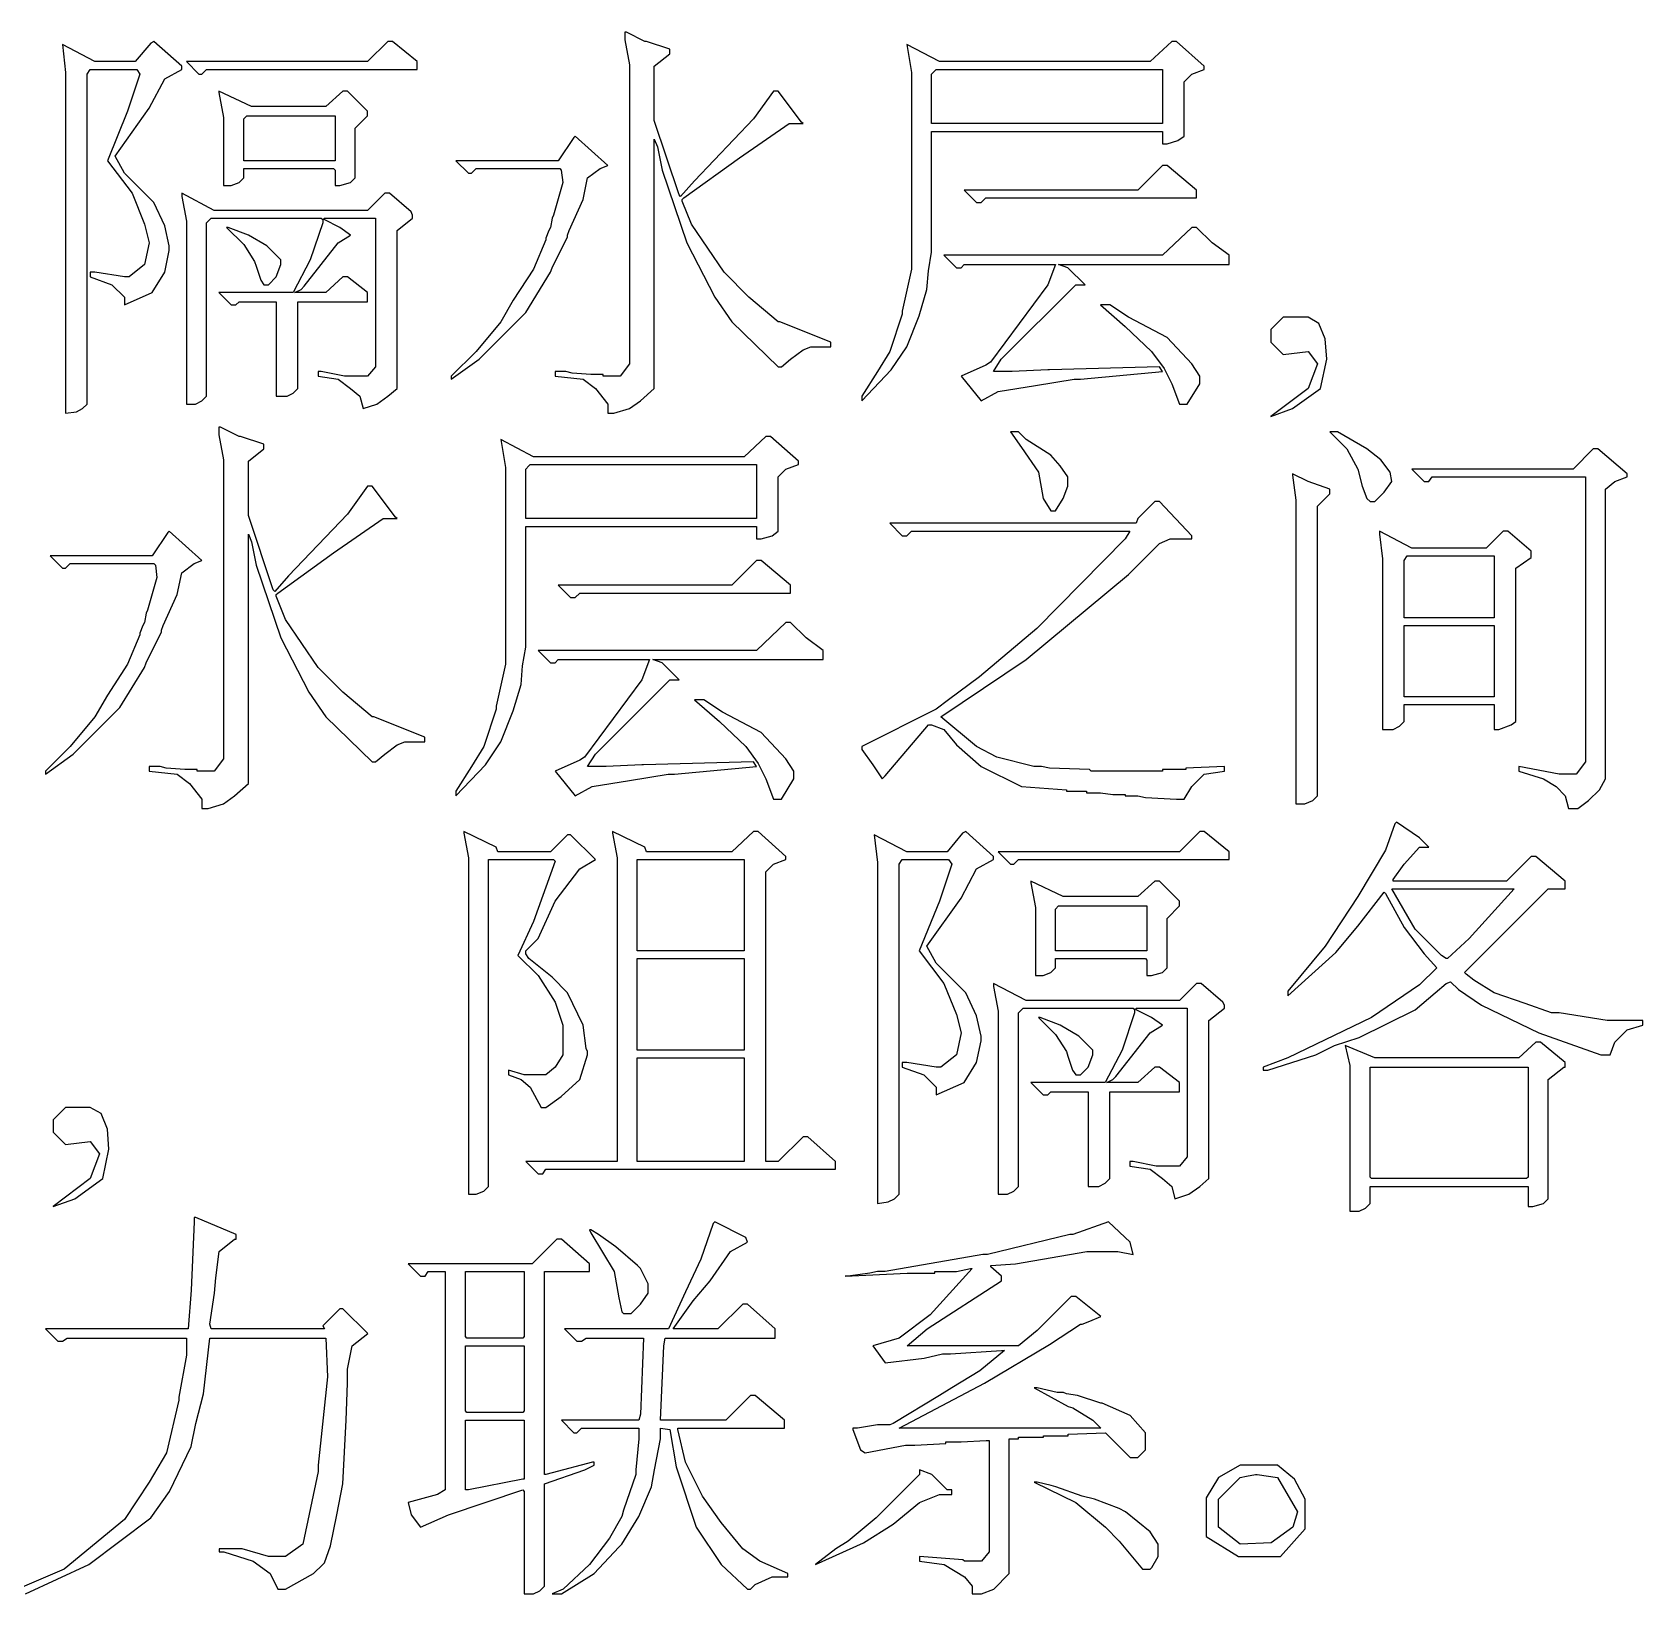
# Model space of a CAD drawing. Extents: x 94 to 452, y -72 to 1042.
# Drawn here: x 411.33 to 425.6, y 529.55 to 543.38 of the extents above; entities that cross this region are included whole.
import ezdxf

# ---------------------------------------------------------------- set-up
doc = ezdxf.new("R2010")
doc.units = 0
doc.header["$MEASUREMENT"] = 0
doc.layers.add('TREE_LAYER', color=7, linetype='Continuous')

msp = doc.modelspace()

# ---------------------------------------------------------------- linework, layer by layer
at = {"layer": 'TREE_LAYER', "elevation": 1017}
for points in [[(412.406959, 543.299378), (412.379508, 543.285653), (412.242253, 543.120947), (411.88539, 543.120947), (411.597155, 543.271927), (411.624606, 543.024868), (411.624606, 540.00526), (411.720684, 540.018986), (411.775586, 540.046437), (411.816763, 540.087613), (411.816763, 543.011143), (411.844214, 543.052319), (412.255978, 543.052319), (412.283429, 543.011143), (412.173625, 542.681731), (411.995194, 542.242515), (412.214802, 541.95428), (412.324606, 541.67977), (412.365782, 541.515064), (412.324606, 541.322907), (412.187351, 541.213104), (412.146174, 541.213104), (411.88539, 541.25428), (411.844214, 541.25428), (411.844214, 541.213104), (412.03637, 541.144476), (412.146174, 541.034672), (412.146174, 540.966045), (412.146174, 540.966045), (412.393233, 541.075849), (412.503037, 541.25428), (412.544214, 541.446437), (412.544214, 541.487613), (412.503037, 541.666045), (412.406959, 541.871927), (412.146174, 542.132711), (412.063821, 542.283692), (412.365782, 542.709182), (412.503037, 542.969966), (412.654018, 543.052319), (412.654018, 543.07977), (412.406959, 543.299378), (412.406959, 543.299378)], [(414.520684, 543.299378), (414.479508, 543.299378), (414.301076, 543.120947), (412.695194, 543.120947), (412.804998, 543.011143), (412.832449, 543.011143), (412.873625, 543.052319), (414.740292, 543.052319), (414.740292, 543.120947), (414.520684, 543.299378), (414.520684, 543.299378)], [(416.592888, 543.381731), (416.579163, 543.381731), (416.579163, 543.313104), (416.620339, 543.093496), (416.620339, 540.444476), (416.537986, 540.334672), (416.387006, 540.334672), (416.387006, 540.348398), (416.277202, 540.348398), (416.277202, 540.348398), (416.112496, 540.362123), (416.057594, 540.375849), (415.961516, 540.375849), (415.961516, 540.334672), (416.208574, 540.307221), (416.318378, 540.224868), (416.428182, 540.087613), (416.428182, 540.087613), (416.428182, 540.00526), (416.483084, 540.00526), (416.620339, 540.046437), (416.716418, 540.115064), (416.839947, 540.224868), (416.839947, 542.434672), (416.839947, 542.434672), (416.867398, 542.366045), (416.908574, 542.160162), (417.128182, 541.515064), (417.375241, 541.034672), (417.526221, 540.815064), (417.937986, 540.417025), (417.965437, 540.417025), (418.04779, 540.485653), (418.157594, 540.568006), (418.226221, 540.595457), (418.404653, 540.595457), (418.404653, 540.636633), (418.404653, 540.636633), (417.951712, 540.815064), (417.937986, 540.815064), (417.677202, 541.034672), (417.457594, 541.25428), (417.169359, 541.67977), (417.087006, 541.885653), (417.087006, 541.899378), (417.100731, 541.913104), (417.594849, 542.269966), (418.034065, 542.571927), (418.04779, 542.571927), (418.157594, 542.571927), (418.143869, 542.585653), (417.937986, 542.860162), (417.937986, 542.860162), (417.89681, 542.860162), (417.718378, 542.613104), (417.19681, 542.064084), (417.07328, 541.926829), (417.059555, 541.940555), (416.839947, 542.599378), (416.839947, 543.07977), (416.977202, 543.189574), (416.977202, 543.189574), (416.977202, 543.230751), (416.77132, 543.299378), (416.757594, 543.299378), (416.592888, 543.381731), (416.592888, 543.381731)], [(421.465092, 543.299378), (421.423916, 543.299378), (421.231759, 543.120947), (419.365092, 543.120947), (419.076857, 543.271927), (419.118033, 543.024868), (419.118033, 541.281731), (419.03568, 540.911143), (419.03568, 540.883692), (418.925876, 540.55428), (418.816073, 540.375849), (418.678818, 540.156241), (418.678818, 540.115064), (418.939602, 540.389574), (419.076857, 540.595457), (419.186661, 540.869966), (419.255288, 541.1033), (419.269014, 541.268006), (419.296465, 541.432711), (419.296465, 542.489574), (419.296465, 542.5033), (421.341563, 542.5033), (421.341563, 542.489574), (421.341563, 542.393496), (421.382739, 542.393496), (421.478818, 542.420947), (421.53372, 542.462123), (421.53372, 542.942515), (421.602347, 543.011143), (421.712151, 543.052319), (421.712151, 543.07977), (421.465092, 543.299378), (421.465092, 543.299378)], [(419.323916, 543.038594), (419.337641, 543.052319), (421.341563, 543.052319), (421.341563, 543.038594), (421.341563, 542.571927), (421.341563, 542.571927), (419.296465, 542.571927), (419.296465, 542.571927), (419.296465, 543.011143), (419.323916, 543.038594), (419.323916, 543.038594)], [(412.983429, 542.860162), (412.983429, 542.860162), (412.983429, 542.846437), (413.024606, 542.626829), (413.024606, 542.022907), (413.093233, 542.022907), (413.161861, 542.050358), (413.203037, 542.091535), (413.203037, 542.173888), (413.999116, 542.173888), (414.012841, 542.160162), (414.012841, 542.022907), (414.054018, 542.022907), (414.150096, 542.050358), (414.191272, 542.091535), (414.191272, 542.530751), (414.301076, 542.640555), (414.301076, 542.681731), (414.122645, 542.860162), (414.081468, 542.860162), (413.930488, 542.722907), (413.271665, 542.722907), (412.983429, 542.860162), (412.983429, 542.860162)], [(413.230488, 542.640555), (413.244214, 542.640555), (413.999116, 542.640555), (414.012841, 542.640555), (414.012841, 542.242515), (413.999116, 542.242515), (413.203037, 542.242515), (413.203037, 542.242515), (413.203037, 542.613104), (413.230488, 542.640555), (413.230488, 542.640555)], [(416.139947, 542.462123), (416.126221, 542.448398), (415.988967, 542.242515), (415.083084, 542.242515), (415.192888, 542.132711), (415.220339, 542.132711), (415.261516, 542.173888), (416.002692, 542.173888), (416.016418, 542.160162), (416.030143, 542.050358), (415.94779, 541.762123), (415.934065, 541.734672), (415.920339, 541.652319), (415.906614, 541.624868), (415.879163, 541.556241), (415.879163, 541.542515), (415.769359, 541.281731), (415.590927, 541.007221), (415.481123, 540.815064), (415.261516, 540.55428), (415.041908, 540.334672), (415.041908, 540.307221), (415.288967, 540.485653), (415.700731, 540.897417), (415.920339, 541.25428), (415.934065, 541.295457), (416.07132, 541.569966), (416.07132, 541.583692), (416.085045, 541.624868), (416.208574, 541.899378), (416.249751, 542.091535), (416.359555, 542.173888), (416.428182, 542.201339), (416.139947, 542.462123), (416.139947, 542.462123)], [(421.382739, 542.201339), (421.341563, 542.201339), (421.121955, 541.981731), (419.5847, 541.981731), (419.694504, 541.871927), (419.73568, 541.871927), (419.776857, 541.913104), (421.643523, 541.913104), (421.643523, 541.981731), (421.382739, 542.201339), (421.382739, 542.201339)], [(412.654018, 541.95428), (412.654018, 541.95428), (412.654018, 541.926829), (412.695194, 541.707221), (412.695194, 540.087613), (412.777547, 540.087613), (412.832449, 540.115064), (412.873625, 540.156241), (412.873625, 541.693496), (412.914802, 541.734672), (413.889312, 541.734672), (413.903037, 541.720947), (413.903037, 541.693496), (413.793233, 541.364084), (413.642253, 541.075849), (412.983429, 541.075849), (413.093233, 540.966045), (413.13441, 540.966045), (413.161861, 540.993496), (413.491272, 540.993496), (413.491272, 540.993496), (413.491272, 540.156241), (413.587351, 540.156241), (413.642253, 540.183692), (413.683429, 540.224868), (413.683429, 540.993496), (413.683429, 540.993496), (414.301076, 540.993496), (414.301076, 541.075849), (414.122645, 541.213104), (414.081468, 541.213104), (413.930488, 541.075849), (413.655978, 541.075849), (413.655978, 541.075849), (413.71088, 541.1033), (413.738331, 541.130751), (414.040292, 541.515064), (414.150096, 541.583692), (414.054018, 541.652319), (413.916763, 541.720947), (413.916763, 541.734672), (414.369704, 541.734672), (414.369704, 541.720947), (414.369704, 540.417025), (414.301076, 540.334672), (414.095194, 540.334672), (413.889312, 540.375849), (413.861861, 540.375849), (413.861861, 540.334672), (414.040292, 540.307221), (414.150096, 540.224868), (414.232449, 540.156241), (414.2599, 540.046437), (414.383429, 540.087613), (414.479508, 540.156241), (414.561861, 540.224868), (414.561861, 541.624868), (414.699116, 541.734672), (414.699116, 541.762123), (414.68539, 541.789574), (414.493233, 541.95428), (414.452057, 541.95428), (414.301076, 541.8033), (412.942253, 541.8033), (412.654018, 541.95428), (412.654018, 541.95428)], [(413.065782, 541.652319), (413.052057, 541.652319), (413.203037, 541.501339), (413.299116, 541.350358), (413.312841, 541.309182), (413.354018, 541.185653), (413.381468, 541.144476), (413.422645, 541.144476), (413.491272, 541.213104), (413.532449, 541.322907), (413.532449, 541.364084), (413.408919, 541.487613), (413.244214, 541.583692), (413.065782, 541.652319), (413.065782, 541.652319)], [(421.643523, 541.652319), (421.602347, 541.652319), (421.341563, 541.40526), (419.406269, 541.40526), (419.516073, 541.295457), (419.557249, 541.295457), (419.5847, 541.322907), (420.394504, 541.322907), (420.394504, 541.322907), (420.325876, 541.144476), (419.818033, 540.458202), (419.776857, 540.430751), (419.557249, 540.334672), (419.73568, 540.115064), (419.886661, 540.197417), (420.216073, 540.252319), (420.55921, 540.307221), (420.614112, 540.307221), (421.341563, 540.375849), (421.314112, 540.417025), (420.339602, 540.389574), (420.325876, 540.389574), (420.01019, 540.375849), (420.01019, 540.375849), (419.85921, 540.375849), (419.845484, 540.375849), (419.914112, 540.485653), (420.572935, 541.144476), (420.655288, 541.144476), (420.504308, 541.295457), (420.421955, 541.322907), (420.421955, 541.322907), (420.421955, 541.322907), (421.931759, 541.322907), (421.931759, 541.40526), (421.780778, 541.515064), (421.643523, 541.652319), (421.643523, 541.652319)], [(420.874896, 540.966045), (420.792543, 540.966045), (421.012151, 540.773888), (421.245484, 540.55428), (421.355288, 540.4033), (421.423916, 540.266045), (421.492543, 540.087613), (421.561171, 540.087613), (421.670974, 540.266045), (421.670974, 540.334672), (421.602347, 540.444476), (421.382739, 540.677809), (421.039602, 540.856241), (420.874896, 540.966045), (420.874896, 540.966045)], [(422.631414, 540.856241), (422.411806, 540.856241), (422.302002, 540.746437), (422.302002, 540.636633), (422.411806, 540.526829), (422.631414, 540.55428), (422.713767, 540.444476), (422.631414, 540.224868), (422.302002, 539.977809), (422.494159, 540.046437), (422.741218, 540.224868), (422.79612, 540.485653), (422.782394, 540.664084), (422.727492, 540.801339), (422.631414, 540.856241), (422.631414, 540.856241)], [(412.997155, 539.881731), (412.983429, 539.881731), (412.983429, 539.813104), (413.024606, 539.593496), (413.024606, 536.944476), (412.942253, 536.834672), (412.791272, 536.834672), (412.791272, 536.848398), (412.681468, 536.848398), (412.681468, 536.848398), (412.516763, 536.862123), (412.461861, 536.875849), (412.365782, 536.875849), (412.365782, 536.834672), (412.612841, 536.807221), (412.722645, 536.724868), (412.832449, 536.587613), (412.832449, 536.587613), (412.832449, 536.50526), (412.887351, 536.50526), (413.024606, 536.546437), (413.120684, 536.615064), (413.244214, 536.724868), (413.244214, 538.934672), (413.244214, 538.934672), (413.271665, 538.866045), (413.312841, 538.660162), (413.532449, 538.015064), (413.779508, 537.534672), (413.930488, 537.315064), (414.342253, 536.917025), (414.369704, 536.917025), (414.452057, 536.985653), (414.561861, 537.068006), (414.630488, 537.095457), (414.808919, 537.095457), (414.808919, 537.136633), (414.808919, 537.136633), (414.355978, 537.315064), (414.342253, 537.315064), (414.081468, 537.534672), (413.861861, 537.75428), (413.573625, 538.17977), (413.491272, 538.385653), (413.491272, 538.399378), (413.504998, 538.413104), (413.999116, 538.769966), (414.438331, 539.071927), (414.452057, 539.071927), (414.561861, 539.071927), (414.548135, 539.085653), (414.342253, 539.360162), (414.342253, 539.360162), (414.301076, 539.360162), (414.122645, 539.113104), (413.601076, 538.564084), (413.477547, 538.426829), (413.463821, 538.440555), (413.244214, 539.099378), (413.244214, 539.57977), (413.381468, 539.689574), (413.381468, 539.689574), (413.381468, 539.730751), (413.175586, 539.799378), (413.161861, 539.799378), (412.997155, 539.881731), (412.997155, 539.881731)], [(417.869359, 539.799378), (417.828182, 539.799378), (417.636025, 539.620947), (415.769359, 539.620947), (415.481123, 539.771927), (415.5223, 539.524868), (415.5223, 537.781731), (415.439947, 537.411143), (415.439947, 537.383692), (415.330143, 537.05428), (415.220339, 536.875849), (415.083084, 536.656241), (415.083084, 536.615064), (415.343869, 536.889574), (415.481123, 537.095457), (415.590927, 537.369966), (415.659555, 537.6033), (415.67328, 537.768006), (415.700731, 537.932711), (415.700731, 538.989574), (415.700731, 539.0033), (417.745829, 539.0033), (417.745829, 538.989574), (417.745829, 538.893496), (417.787006, 538.893496), (417.883084, 538.920947), (417.937986, 538.962123), (417.937986, 539.442515), (418.006614, 539.511143), (418.116418, 539.552319), (418.116418, 539.57977), (417.869359, 539.799378), (417.869359, 539.799378)], [(420.065092, 539.840555), (419.996465, 539.840555), (420.092543, 539.7033), (420.243523, 539.483692), (420.2847, 539.250358), (420.353327, 539.140555), (420.394504, 539.140555), (420.463131, 539.250358), (420.504308, 539.360162), (420.504308, 539.442515), (420.43568, 539.538594), (420.353327, 539.634672), (420.13372, 539.771927), (420.065092, 539.840555), (420.065092, 539.840555)], [(422.892198, 539.840555), (422.823571, 539.840555), (422.974551, 539.689574), (423.070629, 539.511143), (423.111806, 539.360162), (423.152982, 539.250358), (423.180433, 539.222907), (423.22161, 539.222907), (423.303963, 539.30526), (423.37259, 539.401339), (423.358865, 539.483692), (423.276512, 539.593496), (423.152982, 539.689574), (422.892198, 539.840555), (422.892198, 539.840555)], [(425.19808, 539.689574), (425.156904, 539.689574), (424.978473, 539.511143), (423.551022, 539.511143), (423.660826, 539.401339), (423.702002, 539.401339), (423.729453, 539.442515), (425.088276, 539.442515), (425.088276, 539.42879), (425.088276, 536.917025), (425.005924, 536.807221), (424.854943, 536.807221), (424.49808, 536.875849), (424.49808, 536.834672), (424.717688, 536.766045), (424.827492, 536.697417), (424.909845, 536.615064), (424.937296, 536.50526), (425.019649, 536.50526), (425.115727, 536.573888), (425.211806, 536.669966), (425.266708, 536.766045), (425.266708, 539.332711), (425.349061, 539.401339), (425.458865, 539.442515), (425.458865, 539.469966), (425.19808, 539.689574), (425.19808, 539.689574)], [(415.728182, 539.538594), (415.741908, 539.552319), (417.745829, 539.552319), (417.745829, 539.538594), (417.745829, 539.071927), (417.745829, 539.071927), (415.700731, 539.071927), (415.700731, 539.071927), (415.700731, 539.511143), (415.728182, 539.538594), (415.728182, 539.538594)], [(422.494159, 539.469966), (422.494159, 539.469966), (422.494159, 539.456241), (422.52161, 539.236633), (422.52161, 536.546437), (422.603963, 536.546437), (422.67259, 536.573888), (422.713767, 536.615064), (422.713767, 539.181731), (422.823571, 539.291535), (422.823571, 539.332711), (422.631414, 539.401339), (422.494159, 539.469966), (422.494159, 539.469966)], [(421.314112, 539.222907), (421.272935, 539.222907), (421.121955, 539.071927), (421.108229, 539.030751), (418.925876, 539.030751), (419.03568, 538.920947), (419.076857, 538.920947), (419.118033, 538.962123), (421.053327, 538.962123), (421.053327, 538.962123), (421.012151, 538.893496), (420.229798, 538.097417), (419.721955, 537.671927), (419.447445, 537.466045), (419.337641, 537.383692), (418.678818, 537.05428), (418.678818, 537.026829), (418.774896, 536.889574), (418.857249, 536.766045), (418.857249, 536.766045), (418.8847, 536.793496), (419.269014, 537.246437), (419.296465, 537.246437), (419.406269, 537.20526), (419.516073, 537.068006), (419.73568, 536.875849), (420.092543, 536.697417), (420.490582, 536.669966), (420.490582, 536.656241), (420.545484, 536.656241), (420.545484, 536.656241), (420.600386, 536.656241), (420.614112, 536.656241), (420.669014, 536.656241), (420.669014, 536.642515), (420.723916, 536.642515), (420.723916, 536.642515), (420.778818, 536.642515), (420.792543, 536.642515), (420.902347, 536.62879), (420.902347, 536.62879), (421.012151, 536.62879), (421.012151, 536.615064), (421.121955, 536.615064), (421.190582, 536.601339), (421.465092, 536.587613), (421.478818, 536.587613), (421.53372, 536.587613), (421.602347, 536.697417), (421.712151, 536.807221), (421.890582, 536.834672), (421.890582, 536.875849), (421.547445, 536.862123), (421.547445, 536.848398), (421.41019, 536.848398), (421.41019, 536.848398), (421.341563, 536.848398), (421.341563, 536.834672), (420.71019, 536.834672), (420.696465, 536.848398), (420.339602, 536.862123), (420.270974, 536.875849), (420.202347, 536.875849), (419.872935, 536.958202), (419.694504, 537.05428), (419.378818, 537.315064), (420.13372, 537.822907), (421.039602, 538.577809), (421.314112, 538.852319), (421.41019, 538.893496), (421.602347, 538.893496), (421.602347, 538.920947), (421.314112, 539.222907), (421.314112, 539.222907)], [(412.544214, 538.962123), (412.530488, 538.948398), (412.393233, 538.742515), (411.487351, 538.742515), (411.597155, 538.632711), (411.624606, 538.632711), (411.665782, 538.673888), (412.406959, 538.673888), (412.420684, 538.660162), (412.43441, 538.550358), (412.352057, 538.262123), (412.338331, 538.234672), (412.324606, 538.152319), (412.31088, 538.124868), (412.283429, 538.056241), (412.283429, 538.042515), (412.173625, 537.781731), (411.995194, 537.507221), (411.88539, 537.315064), (411.665782, 537.05428), (411.446174, 536.834672), (411.446174, 536.807221), (411.693233, 536.985653), (412.104998, 537.397417), (412.324606, 537.75428), (412.338331, 537.795457), (412.475586, 538.069966), (412.475586, 538.083692), (412.489312, 538.124868), (412.612841, 538.399378), (412.654018, 538.591535), (412.763821, 538.673888), (412.832449, 538.701339), (412.544214, 538.962123), (412.544214, 538.962123)], [(423.262786, 538.962123), (423.262786, 538.962123), (423.262786, 538.934672), (423.290237, 538.715064), (423.290237, 537.20526), (423.386316, 537.20526), (423.441218, 537.232711), (423.482394, 537.273888), (423.482394, 537.424868), (423.482394, 537.424868), (424.278473, 537.424868), (424.278473, 537.424868), (424.278473, 537.20526), (424.319649, 537.20526), (424.429453, 537.246437), (424.470629, 537.273888), (424.470629, 538.632711), (424.607884, 538.72879), (424.607884, 538.742515), (424.607884, 538.783692), (424.402002, 538.962123), (424.360826, 538.962123), (424.209845, 538.811143), (423.551022, 538.811143), (423.262786, 538.962123), (423.262786, 538.962123)], [(417.787006, 538.701339), (417.745829, 538.701339), (417.526221, 538.481731), (415.988967, 538.481731), (416.098771, 538.371927), (416.139947, 538.371927), (416.181123, 538.413104), (418.04779, 538.413104), (418.04779, 538.481731), (417.787006, 538.701339), (417.787006, 538.701339)], [(423.509845, 538.742515), (423.509845, 538.742515), (424.278473, 538.742515), (424.278473, 538.742515), (424.278473, 538.193496), (424.278473, 538.193496), (423.482394, 538.193496), (423.482394, 538.193496), (423.482394, 538.701339), (423.509845, 538.742515), (423.509845, 538.742515)], [(418.04779, 538.152319), (418.006614, 538.152319), (417.745829, 537.90526), (415.810535, 537.90526), (415.920339, 537.795457), (415.961516, 537.795457), (415.988967, 537.822907), (416.798771, 537.822907), (416.798771, 537.822907), (416.730143, 537.644476), (416.2223, 536.958202), (416.181123, 536.930751), (415.961516, 536.834672), (416.139947, 536.615064), (416.290927, 536.697417), (416.620339, 536.752319), (416.963476, 536.807221), (417.018378, 536.807221), (417.745829, 536.875849), (417.718378, 536.917025), (416.743869, 536.889574), (416.730143, 536.889574), (416.414457, 536.875849), (416.414457, 536.875849), (416.263476, 536.875849), (416.249751, 536.875849), (416.318378, 536.985653), (416.977202, 537.644476), (417.059555, 537.644476), (416.908574, 537.795457), (416.826221, 537.822907), (416.826221, 537.822907), (416.826221, 537.822907), (418.336025, 537.822907), (418.336025, 537.90526), (418.185045, 538.015064), (418.04779, 538.152319), (418.04779, 538.152319)], [(423.482394, 538.111143), (423.482394, 538.124868), (424.278473, 538.124868), (424.278473, 538.111143), (424.278473, 537.507221), (424.278473, 537.493496), (423.482394, 537.493496), (423.482394, 537.507221), (423.482394, 538.111143), (423.482394, 538.111143)], [(417.279163, 537.466045), (417.19681, 537.466045), (417.416418, 537.273888), (417.649751, 537.05428), (417.759555, 536.9033), (417.828182, 536.766045), (417.89681, 536.587613), (417.965437, 536.587613), (418.075241, 536.766045), (418.075241, 536.834672), (418.006614, 536.944476), (417.787006, 537.177809), (417.443869, 537.356241), (417.279163, 537.466045), (417.279163, 537.466045)], [(415.151712, 536.299378), (415.151712, 536.299378), (415.151712, 536.285653), (415.192888, 536.066045), (415.192888, 533.087613), (415.261516, 533.087613), (415.330143, 533.115064), (415.37132, 533.156241), (415.37132, 536.038594), (415.37132, 536.052319), (415.94779, 536.052319), (415.961516, 536.038594), (415.769359, 535.5033), (415.632104, 535.201339), (415.810535, 535.022907), (415.961516, 534.789574), (416.030143, 534.583692), (416.030143, 534.322907), (415.961516, 534.213104), (415.879163, 534.144476), (415.687006, 534.144476), (415.549751, 534.185653), (415.549751, 534.144476), (415.659555, 534.1033), (415.741908, 534.034672), (415.837986, 533.856241), (415.851712, 533.856241), (415.879163, 533.856241), (416.016418, 533.952319), (416.181123, 534.1033), (416.249751, 534.322907), (416.249751, 534.350358), (416.236025, 534.377809), (416.208574, 534.583692), (416.07132, 534.871927), (415.934065, 535.009182), (415.728182, 535.173888), (415.700731, 535.215064), (415.700731, 535.242515), (415.810535, 535.352319), (415.961516, 535.681731), (416.181123, 535.969966), (416.318378, 536.052319), (416.098771, 536.271927), (416.07132, 536.271927), (415.920339, 536.120947), (415.453672, 536.120947), (415.439947, 536.162123), (415.151712, 536.299378), (415.151712, 536.299378)], [(416.469359, 536.299378), (416.469359, 536.299378), (416.469359, 536.285653), (416.510535, 536.066045), (416.510535, 533.375849), (416.49681, 533.375849), (415.700731, 533.375849), (415.810535, 533.266045), (415.851712, 533.266045), (415.879163, 533.307221), (418.445829, 533.307221), (418.445829, 533.375849), (418.198771, 533.595457), (418.157594, 533.595457), (417.937986, 533.375849), (417.828182, 533.375849), (417.828182, 533.375849), (417.828182, 535.942515), (417.89681, 536.011143), (418.006614, 536.052319), (418.006614, 536.07977), (417.759555, 536.299378), (417.718378, 536.299378), (417.526221, 536.120947), (416.77132, 536.120947), (416.757594, 536.162123), (416.469359, 536.299378), (416.469359, 536.299378)], [(419.598425, 536.299378), (419.570974, 536.285653), (419.43372, 536.120947), (419.076857, 536.120947), (418.788622, 536.271927), (418.816073, 536.024868), (418.816073, 533.00526), (418.912151, 533.018986), (418.967053, 533.046437), (419.008229, 533.087613), (419.008229, 536.011143), (419.03568, 536.052319), (419.447445, 536.052319), (419.474896, 536.011143), (419.365092, 535.681731), (419.186661, 535.242515), (419.406269, 534.95428), (419.516073, 534.67977), (419.557249, 534.515064), (419.516073, 534.322907), (419.378818, 534.213104), (419.337641, 534.213104), (419.076857, 534.25428), (419.03568, 534.25428), (419.03568, 534.213104), (419.227837, 534.144476), (419.337641, 534.034672), (419.337641, 533.966045), (419.337641, 533.966045), (419.5847, 534.075849), (419.694504, 534.25428), (419.73568, 534.446437), (419.73568, 534.487613), (419.694504, 534.666045), (419.598425, 534.871927), (419.337641, 535.132711), (419.255288, 535.283692), (419.557249, 535.709182), (419.694504, 535.969966), (419.845484, 536.052319), (419.845484, 536.07977), (419.598425, 536.299378), (419.598425, 536.299378)], [(421.712151, 536.299378), (421.670974, 536.299378), (421.492543, 536.120947), (419.886661, 536.120947), (419.996465, 536.011143), (420.023916, 536.011143), (420.065092, 536.052319), (421.931759, 536.052319), (421.931759, 536.120947), (421.712151, 536.299378), (421.712151, 536.299378)], [(423.413767, 536.381731), (423.400041, 536.368006), (423.317688, 536.134672), (423.070629, 535.722907), (422.782394, 535.283692), (422.452982, 534.885653), (422.452982, 534.844476), (422.878473, 535.22879), (423.070629, 535.462123), (423.303963, 535.764084), (423.317688, 535.750358), (423.482394, 535.448398), (423.660826, 535.215064), (423.770629, 535.091535), (423.619649, 534.940555), (423.194159, 534.652319), (422.452982, 534.295457), (422.233375, 534.213104), (422.233375, 534.185653), (422.274551, 534.185653), (422.700041, 534.322907), (422.864747, 534.40526), (423.084355, 534.473888), (423.578473, 534.720947), (423.756904, 534.871927), (423.852982, 534.95428), (423.894159, 534.968006), (423.962786, 534.899378), (424.168669, 534.762123), (424.676512, 534.515064), (425.225531, 534.322907), (425.307884, 534.322907), (425.349061, 534.432711), (425.458865, 534.542515), (425.59612, 534.583692), (425.59612, 534.624868), (425.280433, 534.624868), (424.854943, 534.693496), (424.786316, 534.693496), (424.552982, 534.775849), (424.278473, 534.871927), (424.100041, 534.981731), (424.031414, 535.036633), (424.017688, 535.050358), (424.758865, 535.791535), (424.909845, 535.791535), (424.909845, 535.860162), (424.649061, 536.07977), (424.607884, 536.07977), (424.388276, 535.860162), (423.386316, 535.860162), (423.386316, 535.873888), (423.482394, 536.011143), (423.619649, 536.162123), (423.702002, 536.162123), (423.619649, 536.244476), (423.413767, 536.381731), (423.413767, 536.381731)], [(416.688967, 536.038594), (416.688967, 536.052319), (417.636025, 536.052319), (417.636025, 536.038594), (417.636025, 535.242515), (417.636025, 535.242515), (416.688967, 535.242515), (416.688967, 535.242515), (416.688967, 536.038594), (416.688967, 536.038594)], [(420.174896, 535.860162), (420.174896, 535.860162), (420.174896, 535.846437), (420.216073, 535.626829), (420.216073, 535.022907), (420.2847, 535.022907), (420.353327, 535.050358), (420.394504, 535.091535), (420.394504, 535.173888), (421.190582, 535.173888), (421.204308, 535.160162), (421.204308, 535.022907), (421.245484, 535.022907), (421.341563, 535.050358), (421.382739, 535.091535), (421.382739, 535.530751), (421.492543, 535.640555), (421.492543, 535.681731), (421.314112, 535.860162), (421.272935, 535.860162), (421.121955, 535.722907), (420.463131, 535.722907), (420.174896, 535.860162), (420.174896, 535.860162)], [(423.37259, 535.791535), (423.37259, 535.791535), (424.456904, 535.791535), (424.456904, 535.791535), (424.058865, 535.352319), (423.866708, 535.173888), (423.852982, 535.173888), (423.811806, 535.201339), (423.578473, 535.434672), (423.37259, 535.791535), (423.37259, 535.791535)], [(420.421955, 535.640555), (420.43568, 535.640555), (421.190582, 535.640555), (421.204308, 535.640555), (421.204308, 535.242515), (421.190582, 535.242515), (420.394504, 535.242515), (420.394504, 535.242515), (420.394504, 535.613104), (420.421955, 535.640555), (420.421955, 535.640555)], [(416.688967, 535.160162), (416.688967, 535.173888), (417.636025, 535.173888), (417.636025, 535.160162), (417.636025, 534.364084), (417.636025, 534.364084), (416.688967, 534.364084), (416.688967, 534.364084), (416.688967, 535.160162), (416.688967, 535.160162)], [(419.845484, 534.95428), (419.845484, 534.95428), (419.845484, 534.926829), (419.886661, 534.707221), (419.886661, 533.087613), (419.969014, 533.087613), (420.023916, 533.115064), (420.065092, 533.156241), (420.065092, 534.693496), (420.106269, 534.734672), (421.080778, 534.734672), (421.094504, 534.720947), (421.094504, 534.693496), (420.9847, 534.364084), (420.83372, 534.075849), (420.174896, 534.075849), (420.2847, 533.966045), (420.325876, 533.966045), (420.353327, 533.993496), (420.682739, 533.993496), (420.682739, 533.993496), (420.682739, 533.156241), (420.778818, 533.156241), (420.83372, 533.183692), (420.874896, 533.224868), (420.874896, 533.993496), (420.874896, 533.993496), (421.492543, 533.993496), (421.492543, 534.075849), (421.314112, 534.213104), (421.272935, 534.213104), (421.121955, 534.075849), (420.847445, 534.075849), (420.847445, 534.075849), (420.902347, 534.1033), (420.929798, 534.130751), (421.231759, 534.515064), (421.341563, 534.583692), (421.245484, 534.652319), (421.108229, 534.720947), (421.108229, 534.734672), (421.561171, 534.734672), (421.561171, 534.720947), (421.561171, 533.417025), (421.492543, 533.334672), (421.286661, 533.334672), (421.080778, 533.375849), (421.053327, 533.375849), (421.053327, 533.334672), (421.231759, 533.307221), (421.341563, 533.224868), (421.423916, 533.156241), (421.451367, 533.046437), (421.574896, 533.087613), (421.670974, 533.156241), (421.753327, 533.224868), (421.753327, 534.624868), (421.890582, 534.734672), (421.890582, 534.762123), (421.876857, 534.789574), (421.6847, 534.95428), (421.643523, 534.95428), (421.492543, 534.8033), (420.13372, 534.8033), (419.845484, 534.95428), (419.845484, 534.95428)], [(420.257249, 534.652319), (420.243523, 534.652319), (420.394504, 534.501339), (420.490582, 534.350358), (420.504308, 534.309182), (420.545484, 534.185653), (420.572935, 534.144476), (420.614112, 534.144476), (420.682739, 534.213104), (420.723916, 534.322907), (420.723916, 534.364084), (420.600386, 534.487613), (420.43568, 534.583692), (420.257249, 534.652319), (420.257249, 534.652319)], [(424.690237, 534.432711), (424.649061, 534.432711), (424.49808, 534.295457), (423.22161, 534.295457), (422.960826, 534.40526), (423.002002, 534.226829), (423.002002, 532.936633), (423.084355, 532.936633), (423.139257, 532.964084), (423.180433, 533.00526), (423.180433, 533.156241), (423.194159, 533.156241), (424.566708, 533.156241), (424.580433, 533.156241), (424.580433, 532.977809), (424.62161, 532.977809), (424.717688, 533.00526), (424.758865, 533.046437), (424.758865, 534.1033), (424.89612, 534.213104), (424.909845, 534.213104), (424.909845, 534.25428), (424.690237, 534.432711), (424.690237, 534.432711)], [(416.688967, 534.281731), (416.688967, 534.295457), (417.636025, 534.295457), (417.636025, 534.281731), (417.636025, 533.375849), (417.636025, 533.375849), (416.688967, 533.375849), (416.688967, 533.375849), (416.688967, 534.281731), (416.688967, 534.281731)], [(423.180433, 534.213104), (423.194159, 534.213104), (424.566708, 534.213104), (424.580433, 534.213104), (424.580433, 533.238594), (424.566708, 533.224868), (423.194159, 533.224868), (423.180433, 533.238594), (423.180433, 534.213104), (423.180433, 534.213104)], [(411.844214, 533.856241), (411.624606, 533.856241), (411.514802, 533.746437), (411.514802, 533.636633), (411.624606, 533.526829), (411.844214, 533.55428), (411.926567, 533.444476), (411.844214, 533.224868), (411.514802, 532.977809), (411.706959, 533.046437), (411.954018, 533.224868), (412.008919, 533.485653), (411.995194, 533.664084), (411.940292, 533.801339), (411.844214, 533.856241), (411.844214, 533.856241)], [(412.778582, 532.881731), (412.764857, 532.881731), (412.764857, 532.840555), (412.737406, 532.236633), (412.709955, 531.893496), (411.447209, 531.893496), (411.557013, 531.783692), (411.59819, 531.783692), (411.639366, 531.811143), (412.696229, 531.811143), (412.696229, 531.811143), (412.696229, 531.660162), (412.627602, 531.289574), (412.627602, 531.262123), (412.517798, 530.795457), (412.366817, 530.534672), (412.147209, 530.20526), (411.611915, 529.766045), (411.200151, 529.587613)], [(411.268778, 529.546437), (411.831523, 529.807221), (412.380543, 530.218986), (412.545249, 530.452319), (412.737406, 530.850358), (412.778582, 531.056241), (412.847209, 531.317025), (412.902111, 531.811143), (413.931523, 531.811143), (413.931523, 531.811143), (413.945249, 531.468006), (413.862896, 530.685653), (413.862896, 530.630751), (413.725641, 529.985653), (413.57466, 529.875849), (413.42368, 529.875849), (413.190347, 529.944476), (412.984464, 529.944476), (412.984464, 529.917025), (413.025641, 529.917025), (413.286425, 529.834672), (413.437406, 529.724868), (413.506033, 529.587613), (413.57466, 529.587613), (413.821719, 529.724868), (413.904072, 529.807221), (413.917798, 529.820947), (413.9727, 529.971927), (414.027602, 530.246437), (414.082504, 530.520947), (414.109955, 531.083692), (414.12368, 531.413104), (414.12368, 531.536633), (414.164857, 531.742515), (414.302111, 531.852319), (414.082504, 532.071927), (414.055053, 532.071927), (413.904072, 531.920947), (413.917798, 531.893496), (413.904072, 531.893496), (412.915837, 531.893496), (412.902111, 531.934672), (412.943288, 532.209182), (412.957013, 532.346437), (412.984464, 532.57977), (413.121719, 532.689574), (413.135445, 532.689574), (413.135445, 532.730751), (412.778582, 532.881731), (412.778582, 532.881731)], [(417.376621, 532.840555), (417.362896, 532.826829), (417.253092, 532.511143), (417.115837, 532.222907), (416.964857, 531.893496), (416.045249, 531.893496), (416.155053, 531.783692), (416.196229, 531.783692), (416.237406, 531.811143), (416.745249, 531.811143), (416.745249, 531.811143), (416.717798, 531.138594), (416.704072, 531.083692), (416.017798, 531.083692), (416.127602, 530.973888), (416.155053, 530.973888), (416.196229, 531.015064), (416.704072, 531.015064), (416.704072, 530.918986), (416.676621, 530.644476), (416.676621, 530.6033), (416.566817, 530.287613), (416.553092, 530.232711), (416.443288, 530.040555), (416.264857, 529.807221), (416.031523, 529.587613), (415.935445, 529.546437), (416.017798, 529.546437), (416.306033, 529.724868), (416.525641, 529.958202), (416.553092, 529.985653), (416.704072, 530.232711), (416.813876, 530.493496), (416.841327, 530.644476), (416.896229, 530.918986), (416.896229, 530.987613), (416.896229, 531.015064), (416.978582, 531.001339), (417.033484, 530.671927), (417.211915, 530.136633), (417.431523, 529.807221), (417.664857, 529.587613), (417.692308, 529.587613), (417.733484, 529.62879), (417.884464, 529.697417), (418.021719, 529.697417), (418.021719, 529.724868), (417.77466, 529.834672), (417.62368, 529.944476), (417.431523, 530.177809), (417.266817, 530.411143), (417.115837, 530.713104), (417.047209, 531.001339), (417.047209, 531.015064), (417.994268, 531.015064), (417.994268, 531.083692), (417.733484, 531.3033), (417.692308, 531.3033), (417.4727, 531.083692), (416.896229, 531.083692), (416.896229, 531.083692), (416.92368, 531.742515), (416.937406, 531.811143), (417.911915, 531.811143), (417.911915, 531.893496), (417.664857, 532.113104), (417.62368, 532.113104), (417.404072, 531.893496), (417.006033, 531.893496), (417.006033, 531.893496), (417.184464, 532.140555), (417.335445, 532.318986), (417.513876, 532.57977), (417.664857, 532.662123), (417.651131, 532.7033), (417.376621, 532.840555), (417.376621, 532.840555)], [(416.278582, 532.771927), (416.264857, 532.771927), (416.278582, 532.744476), (416.484464, 532.401339), (416.525641, 532.168006), (416.553092, 532.044476), (416.566817, 532.030751), (416.635445, 532.030751), (416.717798, 532.113104), (416.786425, 532.209182), (416.786425, 532.291535), (416.717798, 532.42879), (416.690347, 532.456241), (416.49819, 532.620947), (416.347209, 532.730751), (416.278582, 532.771927), (416.278582, 532.771927)], [(420.862896, 532.840555), (420.547209, 532.730751), (420.519759, 532.730751), (419.792308, 532.552319), (419.751131, 532.552319), (418.886425, 532.401339), (418.817798, 532.401339), (418.817798, 532.401339), (418.74917, 532.387613), (418.557013, 532.360162), (418.529562, 532.360162), (419.078582, 532.387613), (419.078582, 532.387613), (419.202111, 532.387613), (419.202111, 532.387613), (419.325641, 532.387613), (419.325641, 532.401339), (419.44917, 532.401339), (419.44917, 532.401339), (419.517798, 532.401339), (419.641327, 532.42879), (419.655053, 532.42879), (419.284464, 532.017025), (419.009955, 531.811143), (418.776621, 531.742515), (418.886425, 531.591535), (419.229562, 531.632711), (419.394268, 531.673888), (419.462896, 531.673888), (419.462896, 531.673888), (419.915837, 531.701339), (419.915837, 531.701339), (419.943288, 531.701339), (419.72368, 531.522907), (419.476621, 531.371927), (419.366817, 531.3033), (418.955053, 531.056241), (418.927602, 531.042515), (418.900151, 531.042515), (418.886425, 531.042515), (418.817798, 531.042515), (418.639366, 531.015064), (418.59819, 531.015064), (418.59819, 531.001339), (418.666817, 530.822907), (418.707994, 530.795457), (419.064857, 530.864084), (419.133484, 530.864084), (419.147209, 530.864084), (419.421719, 530.877809), (419.421719, 530.891535), (419.490347, 530.891535), (419.490347, 530.891535), (419.558974, 530.891535), (419.558974, 530.891535), (419.778582, 530.90526), (419.778582, 530.90526), (419.806033, 530.90526), (419.806033, 529.917025), (419.737406, 529.834672), (419.586425, 529.834672), (419.5727, 529.848398), (419.380543, 529.862123), (419.380543, 529.862123), (419.188386, 529.875849), (419.188386, 529.834672), (419.407994, 529.807221), (419.586425, 529.697417), (419.655053, 529.615064), (419.655053, 529.546437), (419.737406, 529.546437), (419.847209, 529.587613), (419.984464, 529.724868), (419.984464, 530.918986), (419.99819, 530.918986), (420.066817, 530.918986), (420.066817, 530.932711), (420.135445, 530.932711), (420.135445, 530.932711), (420.204072, 530.932711), (420.217798, 530.932711), (420.286425, 530.932711), (420.286425, 530.946437), (420.355053, 530.946437), (420.355053, 530.946437), (420.42368, 530.946437), (420.437406, 530.946437), (420.506033, 530.946437), (420.506033, 530.960162), (420.835445, 530.973888), (421.055053, 530.75428), (421.12368, 530.75428), (421.192308, 530.822907), (421.192308, 530.973888), (421.055053, 531.124868), (420.807994, 531.234672), (420.794268, 531.234672), (420.588386, 531.3033), (420.492308, 531.317025), (420.464857, 531.330751), (420.409955, 531.330751), (420.231523, 531.371927), (420.204072, 531.371927), (420.506033, 531.207221), (420.547209, 531.193496), (420.725641, 531.083692), (420.794268, 531.015064), (420.780543, 531.015064), (419.009955, 531.015064), (419.009955, 531.015064), (419.764857, 531.413104), (420.341327, 531.756241), (420.615837, 531.934672), (420.629562, 531.934672), (420.69819, 531.962123), (420.794268, 532.0033), (420.57466, 532.181731), (420.533484, 532.181731), (420.231523, 531.87977), (420.066817, 531.742515), (419.078582, 531.742515), (419.078582, 531.742515), (419.257013, 531.893496), (419.915837, 532.318986), (419.915837, 532.332711), (419.915837, 532.360162), (419.819759, 532.442515), (419.819759, 532.442515), (419.819759, 532.456241), (420.039366, 532.469966), (420.670739, 532.57977), (420.945249, 532.57977), (421.082504, 532.552319), (421.055053, 532.662123), (420.862896, 532.840555), (420.862896, 532.840555)], [(416.017798, 532.689574), (415.976621, 532.689574), (415.757013, 532.469966), (414.658974, 532.469966), (414.768778, 532.360162), (414.809955, 532.360162), (414.837406, 532.401339), (414.988386, 532.401339), (414.988386, 532.401339), (414.988386, 530.466045), (414.919759, 530.424868), (414.658974, 530.356241), (414.686425, 530.246437), (414.768778, 530.136633), (414.768778, 530.136633), (415.015837, 530.246437), (415.67466, 530.466045), (415.688386, 530.452319), (415.688386, 529.546437), (415.770739, 529.546437), (415.825641, 529.573888), (415.866817, 529.615064), (415.866817, 530.520947), (416.22368, 530.644476), (416.306033, 530.685653), (416.306033, 530.713104), (416.292308, 530.713104), (415.935445, 530.617025), (415.880543, 530.6033), (415.866817, 530.6033), (415.866817, 532.401339), (415.866817, 532.401339), (416.264857, 532.401339), (416.264857, 532.469966), (416.017798, 532.689574), (416.017798, 532.689574)], [(415.166817, 532.401339), (415.180543, 532.401339), (415.67466, 532.401339), (415.688386, 532.401339), (415.688386, 531.824868), (415.67466, 531.811143), (415.180543, 531.811143), (415.166817, 531.824868), (415.166817, 532.401339), (415.166817, 532.401339)], [(415.166817, 531.742515), (415.180543, 531.742515), (415.67466, 531.742515), (415.688386, 531.742515), (415.688386, 531.166045), (415.67466, 531.152319), (415.180543, 531.152319), (415.166817, 531.166045), (415.166817, 531.742515), (415.166817, 531.742515)], [(415.166817, 531.083692), (415.180543, 531.083692), (415.67466, 531.083692), (415.688386, 531.083692), (415.688386, 530.562123), (415.67466, 530.562123), (415.194268, 530.466045), (415.166817, 530.466045), (415.166817, 531.083692), (415.166817, 531.083692)], [(419.188386, 530.644476), (419.188386, 530.644476), (419.188386, 530.6033), (418.804072, 530.218986), (418.557013, 530.013104), (418.447209, 529.944476), (418.268778, 529.807221), (418.694268, 529.999378), (418.955053, 530.164084), (419.188386, 530.356241), (419.366817, 530.424868), (419.476621, 530.424868), (419.476621, 530.466045), (419.435445, 530.466045), (419.29819, 530.6033), (419.188386, 530.644476), (419.188386, 530.644476)], [(422.358974, 530.685653), (422.029562, 530.685653), (421.837406, 530.575849), (421.727602, 530.397417), (421.727602, 530.05428), (422.015837, 529.875849), (422.386425, 529.875849), (422.606033, 530.122907), (422.606033, 530.383692), (422.509955, 530.562123), (422.358974, 530.685653), (422.358974, 530.685653)], [(422.166817, 530.6033), (422.180543, 530.6033), (422.358974, 530.575849), (422.537406, 530.273888), (422.496229, 530.136633), (422.304072, 529.999378), (422.029562, 529.985653), (421.837406, 530.136633), (421.837406, 530.383692), (422.029562, 530.575849), (422.084464, 530.589574), (422.166817, 530.6033), (422.166817, 530.6033)], [(420.231523, 530.534672), (420.204072, 530.534672), (420.57466, 530.356241), (420.835445, 530.136633), (420.958974, 530.013104), (421.164857, 529.766045), (421.233484, 529.766045), (421.247209, 529.77977), (421.302111, 529.875849), (421.302111, 529.985653), (421.233484, 530.095457), (421.013876, 530.273888), (420.958974, 530.301339), (420.739366, 530.383692), (420.629562, 530.411143), (420.396229, 530.493496), (420.355053, 530.507221), (420.231523, 530.534672), (420.231523, 530.534672)]]:
    msp.add_lwpolyline(points, dxfattribs=at)

doc.saveas('drawing.dxf')
